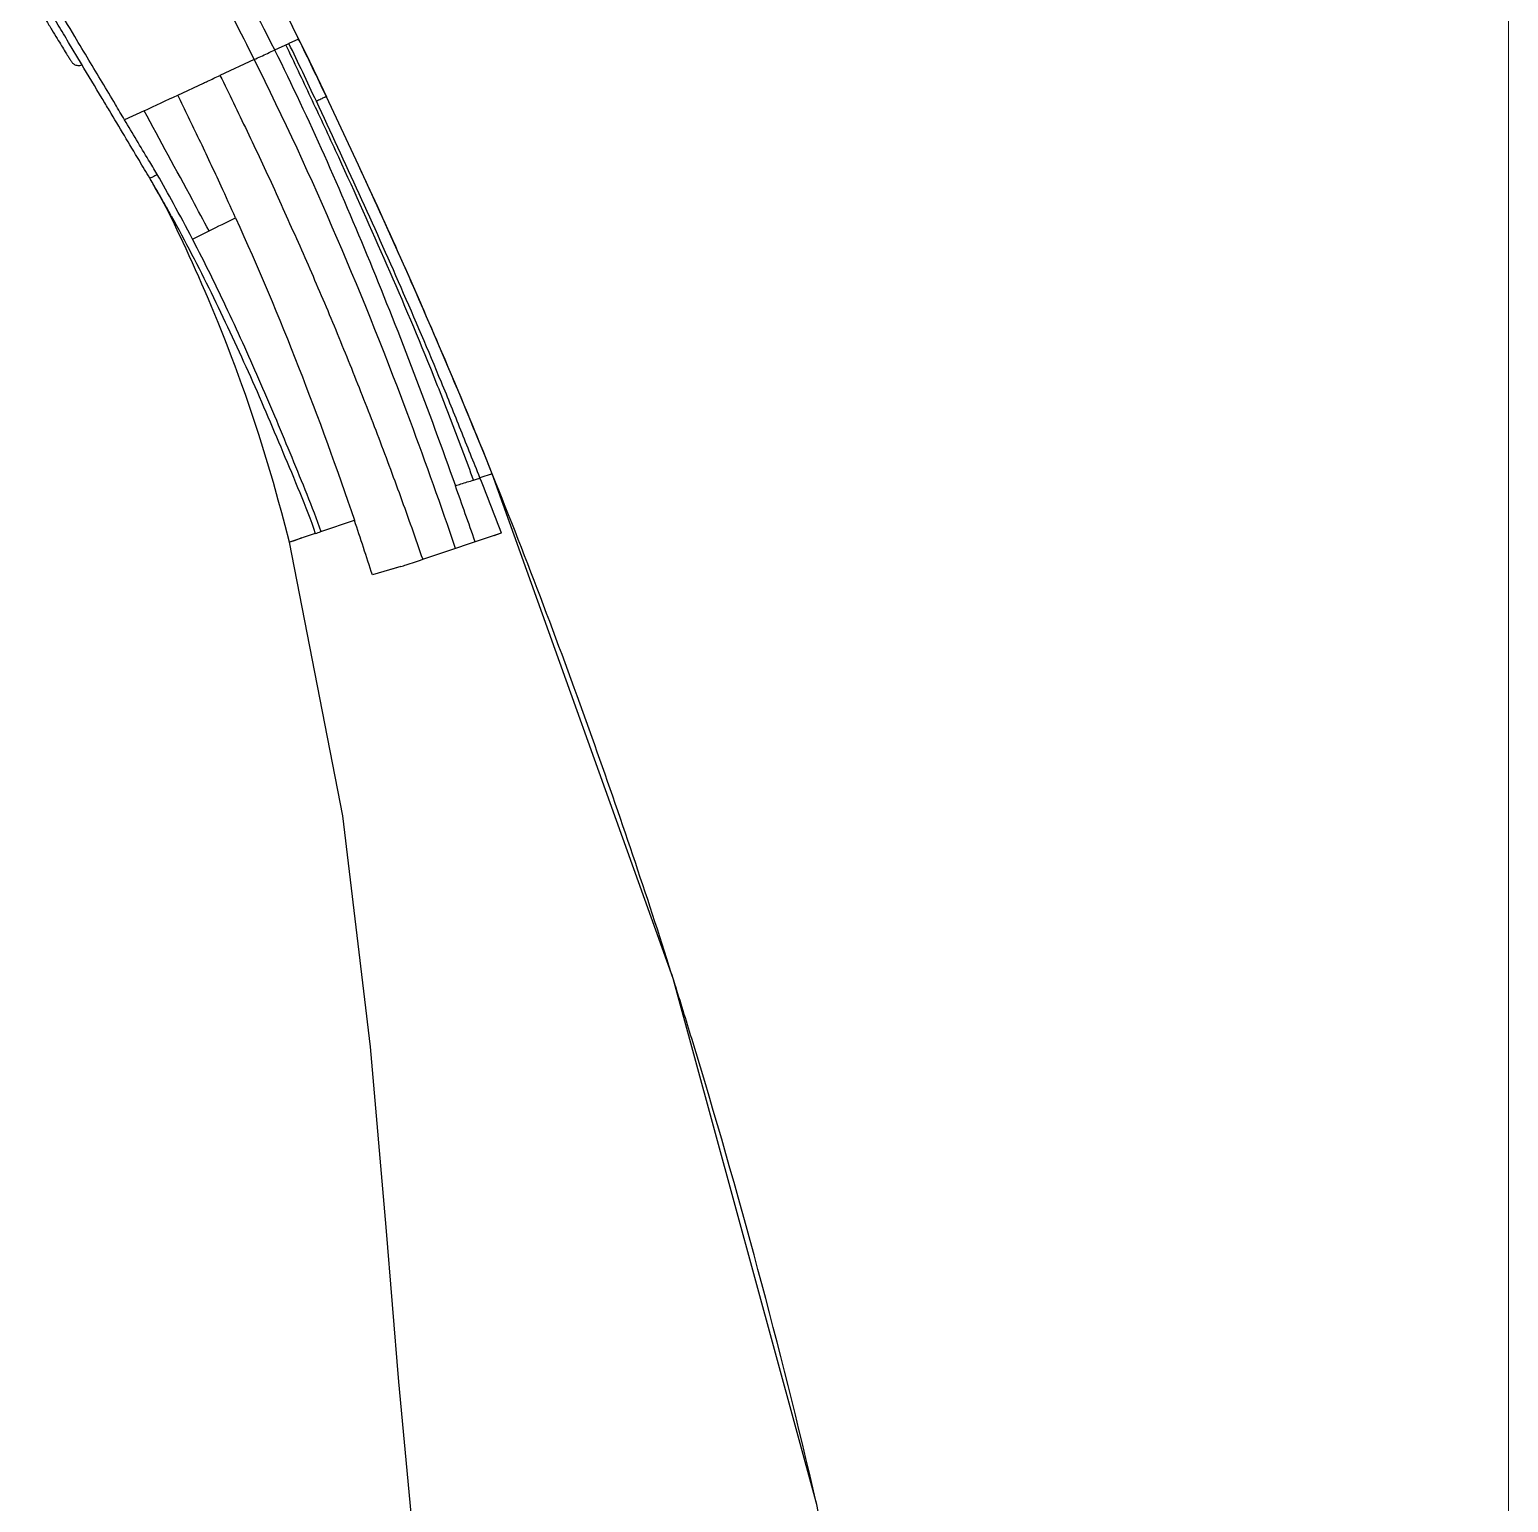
# Model space of a CAD drawing. Extents: x 912 to 2041, y 618 to 1444.
# Drawn here: x 1638.3 to 1729, y 998.3 to 1088.7 of the extents above; entities that cross this region are included whole.
import ezdxf

# ---------------------------------------------------------------- set-up
doc = ezdxf.new("R2010")
doc.units = 0
doc.header["$LTSCALE"] = 10
doc.header["$MEASUREMENT"] = 0
doc.layers.add('1_1', color=7, linetype='CONTINUOUS')
doc.layers.add('치수선', color=7, linetype='CONTINUOUS', lineweight=20)

msp = doc.modelspace()

# ---------------------------------------------------------------- linework, layer by layer
at = {"layer": '1_1', "color": 7, "linetype": 'Continuous'}
for p, q in [((1641.505, 1086.578), (1640.719, 1087.89)), ((1654.83, 1088.094), (1654.83, 1088.095)), ((1658.507, 1080.352), (1656.532, 1084.557)), ((1659.058, 1079.159), (1658.507, 1080.352)), ((1659.685, 1077.789), (1659.058, 1079.159)), ((1660.325, 1076.376), (1659.685, 1077.789)), ((1660.978, 1074.921), (1660.325, 1076.376)), ((1661.643, 1073.424), (1660.978, 1074.921)), ((1652.699, 1062.84), (1652.557, 1063.296)), ((1666.708, 1061.418), (1666.188, 1062.707)), ((1666.708, 1061.418), (1666.708, 1061.418)), ((1654.267, 1057.224), (1653.999, 1058.259)), ((1654.267, 1057.224), (1654.267, 1057.224))]:
    msp.add_line(p, q, dxfattribs=at)
at = {"layer": '1_1', "color": 9, "linetype": 'Continuous'}
for p, q in [((1653.362, 1087.421), (1654.234, 1087.824)), ((1654.83, 1088.094), (1654.234, 1087.824)), ((1654.83, 1088.094), (1654.83, 1088.095)), ((1652.107, 1086.838), (1650.003, 1085.858)), ((1647.419, 1084.655), (1648.996, 1085.389)), ((1645.361, 1083.696), (1644.155, 1083.135)), ((1646.161, 1079.777), (1646.135, 1079.821)), ((1648.312, 1075.823), (1649.336, 1076.326)), ((1666.708, 1061.418), (1665.952, 1061.166)), ((1666.708, 1061.418), (1666.608, 1061.385)), ((1666.708, 1061.418), (1666.708, 1061.418)), ((1655.852, 1057.761), (1654.268, 1057.222)), ((1656.189, 1057.875), (1658.248, 1058.57)), ((1662.438, 1056.175), (1667.283, 1057.79)), ((1666.825, 1057.638), (1667.283, 1057.79)), ((1654.297, 1057.232), (1654.267, 1057.224)), ((1654.267, 1057.224), (1654.267, 1057.224)), ((1654.548, 1057.319), (1654.297, 1057.232)), ((1655.035, 1057.484), (1654.548, 1057.319)), ((1661.089, 1055.725), (1659.353, 1055.216)), ((1677.696, 1030.743), (1677.882, 1030.152)), ((1677.707, 1030.747), (1677.894, 1030.155))]:
    msp.add_line(p, q, dxfattribs=at)
at = {"layer": '1_1', "color": 7, "linetype": 'Continuous'}
for points in [[(1647.979, 1101.67), (1650.153, 1097.464), (1653.219, 1091.376), (1654.83, 1088.095)], [(1654.83, 1088.095), (1655.245, 1087.24), (1655.98, 1085.714), (1656.532, 1084.556)], [(1646.71, 1077.752), (1646.468, 1078.198), (1646.235, 1078.618), (1646.018, 1079.004), (1645.842, 1079.314), (1645.748, 1079.476), (1645.699, 1079.56)], [(1647.384, 1076.368), (1647.207, 1076.736), (1647.028, 1077.104), (1646.846, 1077.469), (1646.663, 1077.831), (1646.558, 1078.032)], [(1652.557, 1063.296), (1652.383, 1063.842), (1652.189, 1064.439), (1651.982, 1065.06), (1651.773, 1065.674), (1651.564, 1066.278), (1651.352, 1066.874), (1651.141, 1067.459), (1650.929, 1068.033), (1650.719, 1068.594), (1650.509, 1069.142), (1650.301, 1069.677), (1650.095, 1070.197), (1649.891, 1070.703), (1649.689, 1071.196), (1649.489, 1071.676), (1649.292, 1072.144), (1649.096, 1072.599), (1648.901, 1073.049), (1648.705, 1073.495), (1648.509, 1073.935), (1648.313, 1074.369), (1648.119, 1074.796), (1647.926, 1075.214), (1647.737, 1075.621), (1647.384, 1076.368)], [(1666.188, 1062.707), (1665.827, 1063.591), (1665.468, 1064.466), (1665.111, 1065.33), (1664.755, 1066.185), (1664.401, 1067.03), (1664.048, 1067.864), (1663.698, 1068.689), (1663.35, 1069.504), (1663.004, 1070.308), (1662.66, 1071.102), (1662.318, 1071.887), (1661.643, 1073.424)], [(1653.999, 1058.259), (1653.796, 1059.02), (1653.583, 1059.799), (1653.278, 1060.879), (1652.702, 1062.831)], [(1693.308, 963.206), (1686.61, 998.192), (1677.798, 1030.459), (1666.708, 1061.418)], [(1660.206, 1015.206), (1659.229, 1026.271), (1657.537, 1040.436), (1654.267, 1057.224)], [(1666.909, 958.567), (1663.887, 978.868), (1662.077, 993.959), (1660.983, 1005.711), (1660.206, 1015.206)]]:
    msp.add_lwpolyline(points, dxfattribs=at)
at = {"layer": '1_1', "color": 9, "linetype": 'Continuous'}
for points in [[(1654.83, 1088.094), (1654.776, 1088.072), (1654.234, 1087.824)], [(1661.089, 1055.725), (1660.486, 1055.548), (1659.907, 1055.378)]]:
    msp.add_lwpolyline(points, dxfattribs=at)
for centre, radius, start, end in [((1529.571, 1026.142), 136.744, 26.35047, 30.99315), ((1212.006, 872.765), 492.402, 25.93197, 26.42693), ((1270.308, 903.497), 425.882, 25.11743, 25.64618), ((1231.765, 882.361), 470.436, 25.45511, 25.93329), ((1578.55, 1040), 77.936, 30.29319, 30.45519), ((1285.197, 907.212), 411.507, 23.13494, 24.88165), ((1572.254, 1036.331), 85.223, 29.53924, 30.28809), ((1561.988, 1030.486), 97.036, 29.03236, 29.55357), ((1559.333, 1029.008), 100.075, 28.81437, 29.03405), ((1319.848, 922.094), 373.795, 21.88399, 23.12416), ((1263.137, 899.326), 434.906, 19.60498, 21.88256), ((1292.58, 927.904), 394.862, 19.12124, 19.65091), ((1215.083, 881.509), 485.345, 21.29723, 21.7256), ((1629.143, 1137.72), 84.302, 288.47082, 288.71274), ((1430.928, 982.146), 239.827, 17.73869, 18.58229), ((1269.273, 901.508), 428.394, 17.55863, 19.60541), ((1270.263, 901.862), 427.343, 16.99624, 17.4703), ((1268.981, 901.476), 428.682, 13.05617, 16.99545)]:
    msp.add_arc(centre, radius, start, end, dxfattribs=at)
at = {"layer": '1_1', "color": 7, "linetype": 'Continuous'}
for centre, radius, start, end in [((1554.48, 1027.385), 105.596, 28.63927, 29.74854), ((1550.124, 1025.014), 110.555, 27.35993, 28.63584)]:
    msp.add_arc(centre, radius, start, end, dxfattribs=at)
at = {"layer": '1_1', "color": 9, "linetype": 'Continuous'}
for points, knots in [([(1653.362, 1087.421), (1652.24, 1089.684), (1650.556, 1092.888), (1648.272, 1096.886), (1647.2, 1098.667), (1646.689, 1099.51)], [0, 0, 0, 0, 0.548532, 0.785871, 1, 1, 1, 1]), ([(1641.962, 1086.802), (1641.675, 1087.281), (1640.605, 1089.068), (1639.534, 1090.855), (1638.75, 1092.162)], [0, 0, 0, 0, 0.268202, 1, 1, 1, 1]), ([(1665.561, 1061.04), (1665.138, 1062.185), (1664.282, 1064.474), (1662.496, 1069.02), (1660.112, 1074.62), (1657.618, 1080.145), (1655.586, 1084.507), (1654.559, 1086.664), (1654.047, 1087.738)], [0, 0, 0, 0, 0.125973, 0.252048, 0.503738, 0.753566, 0.877305, 1, 1, 1, 1]), ([(1644.155, 1083.135), (1643.966, 1083.452), (1643.235, 1084.675), (1642.504, 1085.897), (1641.962, 1086.802)], [0, 0, 0, 0, 0.259439, 1, 1, 1, 1]), ([(1652.107, 1086.838), (1652.377, 1086.962), (1652.795, 1087.155), (1653.21, 1087.356), (1653.359, 1087.42)], [0, 0, 0, 0, 0.647399, 1, 1, 1, 1]), ([(1664.458, 1056.849), (1663.569, 1059.454), (1659.948, 1069.644), (1655.72, 1079.629), (1652.107, 1086.838)], [0, 0, 0, 0, 0.254461, 1, 1, 1, 1]), ([(1653.359, 1087.423), (1655.465, 1083.17), (1659.375, 1074.337), (1662.795, 1065.311), (1664.445, 1060.692)], [0, 0, 0, 0, 0.491767, 1, 1, 1, 1]), ([(1648.996, 1085.389), (1649.081, 1085.426), (1649.418, 1085.578), (1649.748, 1085.747), (1650.003, 1085.858)], [0, 0, 0, 0, 0.249918, 1, 1, 1, 1]), ([(1650.003, 1085.858), (1650.286, 1085.303), (1650.84, 1084.164), (1651.673, 1082.433), (1652.515, 1080.658), (1653.349, 1078.848), (1654.177, 1077.014), (1655.276, 1074.545), (1656.628, 1071.435), (1658.166, 1067.658), (1659.659, 1063.857), (1661.086, 1060.029), (1661.992, 1057.461), (1662.438, 1056.175)], [0, 0, 0, 0, 0.058071, 0.117915, 0.179044, 0.24102, 0.303573, 0.366467, 0.49279, 0.619501, 0.746334, 0.873171, 1, 1, 1, 1]), ([(1650.956, 1077.121), (1650.664, 1077.774), (1649.938, 1079.384), (1648.761, 1081.896), (1647.866, 1083.751), (1647.419, 1084.655)], [0, 0, 0, 0, 0.257742, 0.636641, 1, 1, 1, 1]), ([(1656.532, 1084.557), (1656.529, 1084.557), (1656.518, 1084.552), (1656.494, 1084.543), (1656.449, 1084.523), (1656.383, 1084.494), (1656.296, 1084.454), (1656.139, 1084.379), (1656.012, 1084.314), (1655.919, 1084.273)], [0, 0, 0, 0, 0.012586, 0.049191, 0.119877, 0.22685, 0.369261, 0.546226, 1, 1, 1, 1]), ([(1665.952, 1061.166), (1665.562, 1062.145), (1664.785, 1064.105), (1663.199, 1068.01), (1661.134, 1072.847), (1658.562, 1078.588), (1656.804, 1082.385), (1655.919, 1084.273)], [0, 0, 0, 0, 0.125532, 0.251033, 0.501789, 0.751745, 1, 1, 1, 1]), ([(1646.135, 1079.821), (1645.967, 1080.103), (1645.306, 1081.208), (1644.647, 1082.312), (1644.155, 1083.135)], [0, 0, 0, 0, 0.255233, 1, 1, 1, 1]), ([(1649.335, 1076.325), (1648.994, 1076.959), (1647.67, 1079.417), (1646.344, 1081.873), (1645.361, 1083.696)], [0, 0, 0, 0, 0.25801, 1, 1, 1, 1]), ([(1647.017, 1077.242), (1647.868, 1075.694), (1649.088, 1073.33), (1650.624, 1070.128), (1651.741, 1067.691), (1652.816, 1065.231), (1653.861, 1062.756), (1654.907, 1060.28), (1655.565, 1058.611), (1655.852, 1057.761)], [0, 0, 0, 0, 0.247638, 0.372538, 0.497788, 0.623229, 0.74876, 0.874335, 1, 1, 1, 1]), ([(1650.956, 1077.122), (1652.337, 1074.107), (1654.913, 1067.975), (1657.179, 1061.724), (1658.248, 1058.57)], [0, 0, 0, 0, 0.49887, 1, 1, 1, 1]), ([(1648.311, 1075.823), (1649.061, 1074.375), (1650.502, 1071.441), (1652.185, 1067.718), (1653.467, 1064.706), (1654.405, 1062.438), (1655.34, 1060.173), (1655.924, 1058.647), (1656.189, 1057.875)], [0, 0, 0, 0, 0.249418, 0.499823, 0.625031, 0.750165, 0.875176, 1, 1, 1, 1]), ([(1664.445, 1060.692), (1664.559, 1060.728), (1664.93, 1060.846), (1665.304, 1060.959), (1665.562, 1061.039)], [0, 0, 0, 0, 0.306833, 1, 1, 1, 1]), ([(1665.561, 1061.04), (1665.598, 1061.051), (1665.728, 1061.092), (1665.859, 1061.134), (1665.952, 1061.166)], [0, 0, 0, 0, 0.276136, 1, 1, 1, 1]), ([(1661.089, 1055.725), (1661.202, 1055.763), (1661.652, 1055.913), (1662.101, 1056.063), (1662.438, 1056.175)], [0, 0, 0, 0, 0.251466, 1, 1, 1, 1])]:
    msp.add_open_spline(points, degree=3, knots=knots, dxfattribs=at)
at = {"layer": '1_1', "color": 7, "linetype": 'Continuous'}
for points, knots in [([(1640.719, 1087.89), (1640.508, 1088.242), (1639.711, 1089.574), (1638.913, 1090.905), (1638.326, 1091.884)], [0, 0, 0, 0, 0.264347, 1, 1, 1, 1]), ([(1639.333, 1089.253), (1639.455, 1089.051), (1639.683, 1088.674), (1640.002, 1088.149), (1640.272, 1087.706), (1640.494, 1087.344), (1640.667, 1087.064), (1640.781, 1086.881), (1640.85, 1086.774), (1640.892, 1086.711), (1640.951, 1086.628), (1641.071, 1086.523), (1641.286, 1086.449), (1641.458, 1086.481), (1641.538, 1086.518)], [0, 0, 0, 0, 0.190542, 0.355937, 0.495892, 0.610192, 0.69876, 0.761884, 0.784383, 0.802077, 0.822604, 0.866605, 0.928567, 1, 1, 1, 1]), ([(1643.219, 1083.713), (1643.071, 1083.959), (1642.5, 1084.914), (1641.929, 1085.869), (1641.505, 1086.578)], [0, 0, 0, 0, 0.25785, 1, 1, 1, 1]), ([(1645.699, 1079.561), (1645.486, 1079.918), (1644.659, 1081.303), (1643.832, 1082.686), (1643.219, 1083.713)], [0, 0, 0, 0, 0.258393, 1, 1, 1, 1]), ([(1645.709, 1079.561), (1645.706, 1079.561), (1645.705, 1079.56), (1645.699, 1079.56), (1645.699, 1079.561)], [0, 0, 0, 0, 0.792502, 1, 1, 1, 1]), ([(1646.163, 1079.774), (1646.066, 1079.723), (1645.937, 1079.654), (1645.784, 1079.586), (1645.729, 1079.566), (1645.709, 1079.561)], [0, 0, 0, 0, 0.651479, 0.877302, 1, 1, 1, 1])]:
    msp.add_open_spline(points, degree=3, knots=knots, dxfattribs=at)
at = {"layer": '1_1', "color": 9, "linetype": 'Continuous'}
for points in [[(1645.361, 1083.696), (1646.047, 1084.016), (1646.733, 1084.336), (1647.419, 1084.655)], [(1649.336, 1076.326), (1649.876, 1076.591), (1650.416, 1076.856), (1650.956, 1077.122)]]:
    msp.add_open_spline(points, degree=3, dxfattribs=at)
at = {"layer": '치수선'}
msp.add_line((1729.038, 718.546), (1729.038, 1154.815), dxfattribs=at)

doc.saveas('drawing.dxf')
